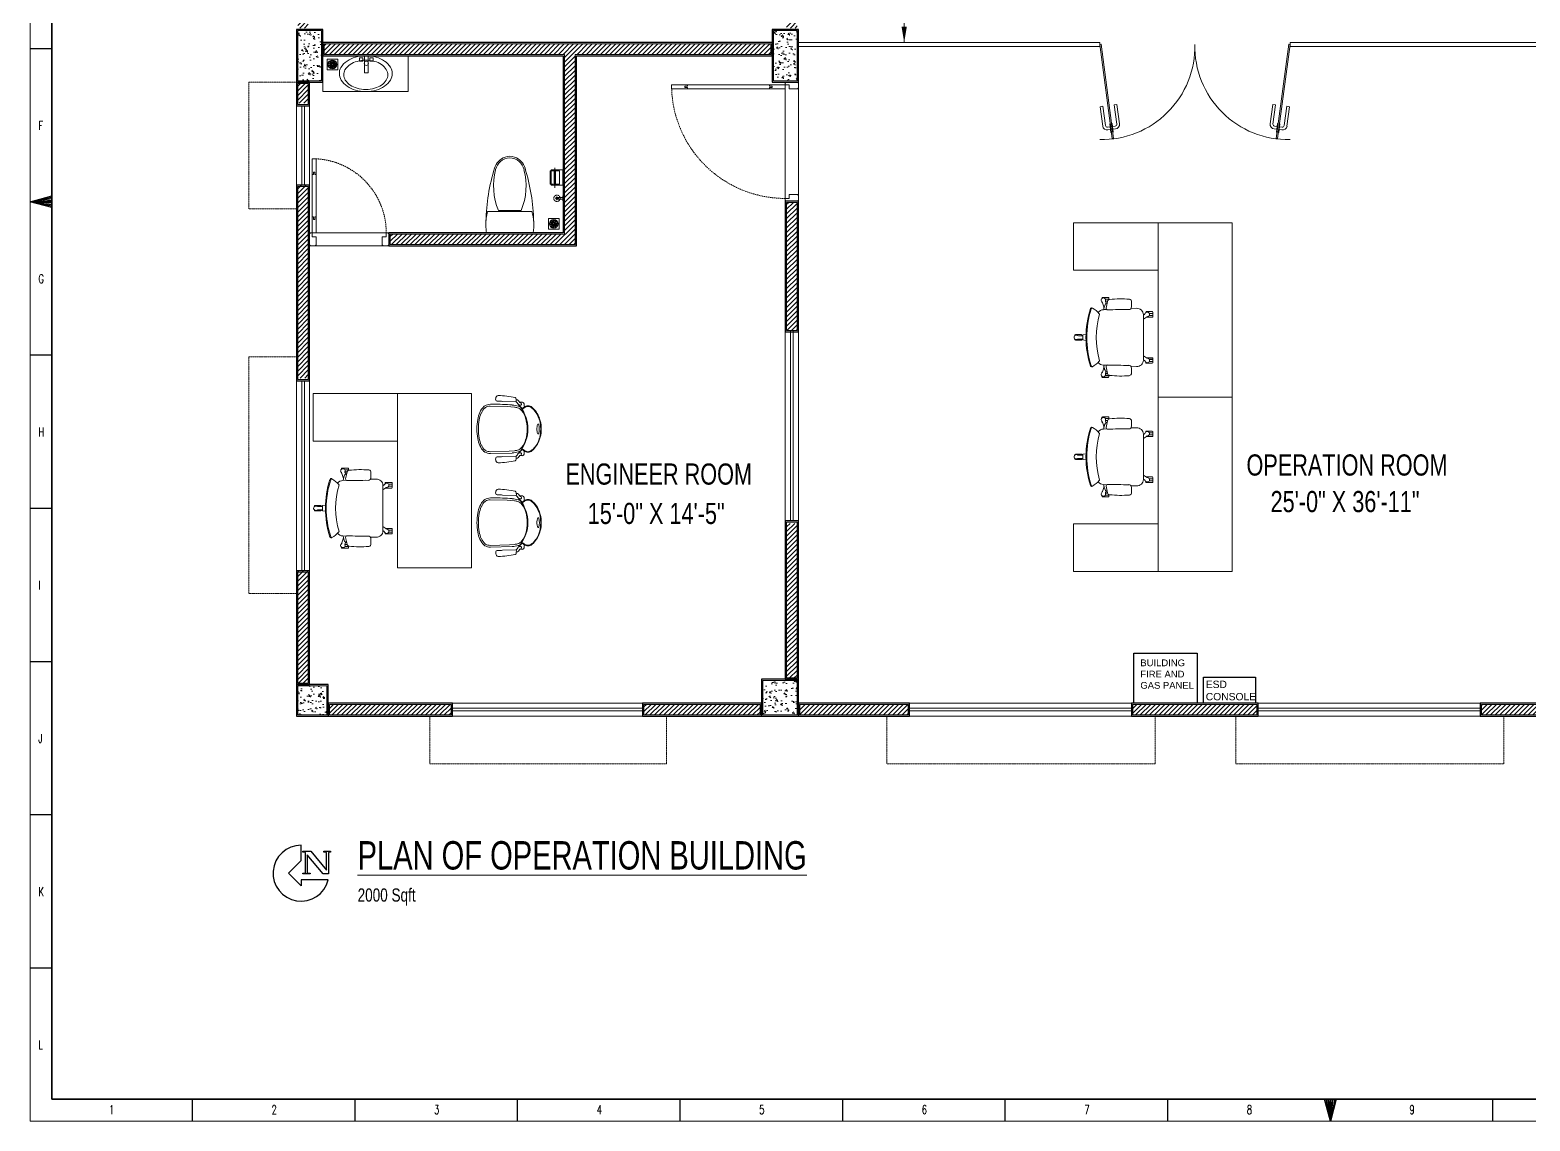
# Model space of a CAD drawing. Header units: inches. Extents: x -1976 to 101187, y -1884 to 17757.
# Drawn here: x -1976 to 12443, y -1884 to 8605 of the extents above; entities that cross this region are included whole.
import ezdxf
from ezdxf.enums import TextEntityAlignment as Align

# ---------------------------------------------------------------- set-up
doc = ezdxf.new("R2010")
doc.units = ezdxf.units.IN
doc.header["$MEASUREMENT"] = 0
for name, pattern in [('CENTER', [2, 1.25, -0.25, 0.25, -0.25]), ('DASH', [0.35, 0.25, -0.1]), ('DASHED', [0.75, 0.5, -0.25])]:
    doc.linetypes.add(name, pattern=pattern)
doc.layers.get('Defpoints').update_dxf_attribs({"lineweight": 0})
for name, color, linetype in [('COLLUM', 1, 'Continuous'), ('Plant Layout', 7, 'Continuous'), ('wall 05', 252, 'Continuous')]:
    doc.layers.add(name, color=color, linetype=linetype)
for name, color, linetype, lineweight in [('DOOR', 115, 'Continuous', 15), ('DOOR_GLASS', 144, 'Continuous', 15), ('Glass', 5, 'Continuous', 9), ('HACTH', 8, 'Continuous', 9), ('I-WC----EXST', 7, 'Continuous', 15), ('I-WC----N', 7, 'Continuous', 15), ('ID-FURN', 7, 'Continuous', 15), ('MARKER', 171, 'Continuous', 15), ('Plaster Line', 252, 'Continuous', 15), ('Sunshed', 5, 'Continuous', 15), ('Text', 252, 'Continuous', 15), ('WINDOW', 140, 'Continuous', 9)]:
    doc.layers.add(name, color=color, linetype=linetype, lineweight=lineweight)
doc.styles.get("Standard").update_dxf_attribs({"font": 'arial.ttf'})
doc.styles.add('Swiss721', font='swisscl.ttf')
doc.styles.add('TEG BORDER', font='txt_qlt.shx', dxfattribs={"width": 0.7, "bigfont": 'hztxt.shx'})
pattern_1 = [(50, (-10425179.34, -6143963.8), (136.6380648, -11.9542817), [14.2875, -157.1625]), (355, (-10425179.34, -6143963.8), (-26.432129, 143.2926015), [11.43, -125.73]), (100.4514, (-10425167.95, -6143964.79), (110.2060372, 131.3382328), [12.1425062, -133.5675723]), (46.1842, (-10425179.34, -6143925.7), (203.3094198, -31.5313722), [21.43125, -235.74375]), (96.6356, (-10425162.4, -6143928.32), (178.0532454, 185.5694544), [18.21376, -200.3513265]), (351.1842, (-10425179.34, -6143925.7), (178.0531005, 185.5695935), [17.145, -188.595]), (21, (-10425160.29, -6143935.22), (113.7107934, -76.6988987), [14.2875, -157.1625]), (326, (-10425160.29, -6143935.22), (46.3515707, 138.1410836), [11.43, -125.73]), (71.4514, (-10425150.81, -6143941.61), (160.0624107, 61.4420596), [12.1425062, -133.5675723]), (37.5, (-10425179.34, -6143963.797), (2.31645244, 63.41627915), [0, -124.206, 0, -127.635, 0, -126.20625]), (7.5, (-10425179.34, -6143963.8), (50.1147469, 75.1354311), [0, -72.771, 0, -121.3485, 0, -48.10125]), (327.5, (-10425221.82, -6143963.797), (101.6931741, -4.29670307), [0, -47.625, 0, -148.59, 0, -197.1675]), (317.5, (-10425240.87, -6143963.8), (111.09696526, 19.06999913), [0, -61.9125, 0, -98.679, 0, -140.0175])]
pattern_2 = [(45, (-10425179.34, -6143963.797), (-22.4506403, 22.4506403), [])]

# ---------------------------------------------------------------- blocks, each defined once
blk = doc.blocks.new('A$C6B9F22C7')
at = {"layer": 'DOOR_GLASS', "lineweight": 9}
for p, q in [((30.04, 10.46), (22.73, 9.48)), ((22.88, 8.43), (22.73, 9.48)), ((30.18, 9.4), (22.88, 8.43)), ((33.22, 8.09), (30, 7.66)), ((30, 7.66), (30.02, 7.47)), ((30.02, 7.47), (33.25, 7.9)), ((30.09, 6.98), (33.32, 7.41)), ((30.12, 6.78), (30.09, 6.98)), ((33.34, 7.21), (30.12, 6.78)), ((31.08, 7.81), (30.95, 8.82)), ((31.2, 6.93), (31.33, 5.92)), ((32.14, 7.95), (32.01, 8.96)), ((32.26, 7.07), (32.39, 6.06)), ((33.25, 7.9), (33.22, 8.09)), ((33.32, 7.41), (33.34, 7.21)), ((30.75, 5.15), (23.44, 4.18)), ((23.44, 4.18), (23.58, 3.12)), ((30.89, 4.1), (23.58, 3.12))]:
    blk.add_line(p, q, dxfattribs=at)
at = {"layer": 'DOOR_GLASS'}
blk.add_lwpolyline([(0, 2.96), (35.68, 7.72), (35.62, 8.22), (-0.07, 3.45)], close=True, dxfattribs=at)
blk.add_arc((0.83, 3.79), 35.18, 358.6415, 91.3529, dxfattribs=at)
at = {"layer": 'DOOR_GLASS', "lineweight": 9}
for centre, major_axis, start_param, end_param in [((30.27, 8.73), (-1.39, 1.06), 3.926991, 5.497787), ((30.27, 8.73), (-0.412, -0.54), 2.356194, 3.926991), ((30.66, 5.83), (-0.54, 0.412), 2.356194, 3.926991), ((30.66, 5.83), (-1.06, -1.39), 0.785398, 2.356194)]:
    blk.add_ellipse(centre, major_axis=major_axis, ratio=1, start_param=start_param, end_param=end_param, dxfattribs=at)
blk = doc.blocks.new('ch-1')
at = {"layer": 'ID-FURN', "color": 252}
for p, q in [((104, 264), (103, 306)), ((334, 275), (336, 266)), ((-8, 198), (0, 193)), ((0, 196), (0, -196)), ((59, 251), (108, 249)), ((316, 240), (344, 239)), ((59, -250), (108, -248)), ((316, -239), (344, -238)), ((103, -306), (104, -264)), ((334, -275), (336, -265))]:
    blk.add_line(p, q, dxfattribs=at)
at = {"layer": 'ID-FURN', "color": 252, "lineweight": 13}
for p, q in [((300, 345), (297, 341)), ((297, 341), (297, 331)), ((297, 331), (298, 330)), ((298, 330), (328, 330)), ((298, 329), (298, 324)), ((298, 329), (328, 329)), ((353, 345), (300, 345)), ((309, 312), (327, 312)), ((309, 311), (327, 311)), ((322, 297), (316, 297)), ((326, 307), (321, 294)), ((353, 298), (339, 255)), ((353, 297), (352, 297)), ((357, 341), (353, 345)), ((357, 301), (353, 297)), ((357, 341), (357, 336)), ((357, 301), (357, 305)), ((-76, 222), (-80, 218)), ((-80, 218), (-80, 208)), ((-80, 208), (-79, 207)), ((-80, 188), (-79, 189)), ((-80, 178), (-80, 188)), ((-76, 174), (-80, 178)), ((-79, 207), (-48, 207)), ((-79, 206), (-79, 190)), ((-79, 206), (-49, 206)), ((-79, 190), (-49, 190)), ((-79, 189), (-48, 189)), ((-23, 222), (-76, 222)), ((-23, 174), (-76, 174)), ((-25, 175), (0, 157)), ((-20, 218), (-23, 222)), ((-20, 218), (-20, 213)), ((559, 15), (521, 15)), ((533, 24), (530, 21)), ((530, 21), (530, 15)), ((586, 24), (533, 24)), ((590, 21), (586, 24)), ((590, 21), (590, 16)), ((559, -14), (521, -14)), ((530, -20), (530, -14)), ((533, -23), (530, -20)), ((586, -23), (533, -23)), ((590, -20), (586, -23)), ((590, -20), (590, -15)), ((-76, -174), (-80, -177)), ((-80, -177), (-80, -187)), ((-80, -187), (-79, -188)), ((-80, -208), (-79, -207)), ((-80, -218), (-80, -208)), ((-76, -221), (-80, -218)), ((-79, -188), (-48, -188)), ((-79, -189), (-49, -189)), ((-79, -206), (-79, -189)), ((-79, -206), (-49, -206)), ((-79, -207), (-48, -207)), ((-23, -174), (-76, -174)), ((-23, -221), (-76, -221)), ((-25, -175), (0, -157)), ((-20, -218), (-23, -221)), ((-20, -218), (-20, -213)), ((-8, -198), (0, -192)), ((353, -298), (339, -254)), ((297, -331), (298, -329)), ((297, -340), (297, -331)), ((300, -344), (297, -340)), ((298, -328), (298, -324)), ((298, -328), (328, -328)), ((298, -329), (328, -329)), ((353, -344), (300, -344)), ((309, -311), (327, -311)), ((309, -312), (327, -312)), ((322, -296), (316, -296)), ((326, -307), (321, -293)), ((353, -296), (352, -296)), ((357, -300), (353, -296)), ((357, -340), (353, -344)), ((357, -300), (357, -305)), ((357, -340), (357, -336))]:
    blk.add_line(p, q, dxfattribs=at)
at = {"layer": 'ID-FURN', "color": 252}
for points in [[(321, 252), (309, 310)], [(321, -252), (309, -310)]]:
    blk.add_lwpolyline(points, dxfattribs=at)
at = {"layer": 'ID-FURN', "color": 252, "lineweight": 13}
blk.add_lwpolyline([(495, -26), (521, -22), (521, 22), (495, 26)], dxfattribs=at)
at = {"layer": 'ID-FURN', "color": 252}
for centre, radius, start, end in [((123, 309), 20.1, 95.0446, 186.0128), ((126, 262), 22.2, 175.0498, 270.9397), ((194, -511), 843, 83.3556, 94.9128), ((290, 307), 19.6, 11.3923, 86.0755), ((303, 268), 31.9, 13.7582, 74.5871), ((110, 210), 234, 7.127, 13.7582), ((57, 194), 57, 87.5809, 177.8265), ((147, -5275), 5515, 88.3219, 90.2152), ((309, 250), 12.1, 267.6468, 9.6188), ((342, 179), 59.8, 36.272, 87.3972), ((392, 194), 15.3, 136.9683, 155.6038), ((-286, 0), 693, 343.2048, 16.7952), ((597, 1), 297, 122.0525, 136.7624), ((445, 244), 11.1, 21.1039, 124.6268), ((439, 242), 11.1, 21.1039, 91.3806), ((-306, 0), 794, 341.9963, 18.0037), ((-306, 0), 801, 341.9963, 18.0037), ((57, -193), 57, 182.1735, 272.4191), ((126, -262), 22.2, 89.0603, 184.9502), ((147, 5275), 5515, 269.7848, 271.6781), ((309, -249), 12.1, 350.3812, 92.3532), ((110, -210), 234, 346.2418, 352.873), ((342, -179), 59.8, 272.6028, 324.0692), ((392, -194), 15.3, 204.3962, 223.0317), ((597, -1), 297, 223.2376, 237.9475), ((439, -241), 11.1, 268.6194, 338.8961), ((445, -243), 11.1, 235.3732, 338.8961), ((123, -308), 20.1, 173.9872, 264.9554), ((194, 511), 843, 265.0872, 276.6444), ((290, -306), 19.6, 273.9245, 348.6077), ((303, -267), 31.9, 285.413, 346.2418)]:
    blk.add_arc(centre, radius, start, end, dxfattribs=at)
at = {"layer": 'ID-FURN', "color": 252, "lineweight": 13}
for centre, radius, start, end in [((345, 321), 19.1, 310.5325, 193.4675), ((307, 313), 20, 342.2096, 8.7154), ((372, 292), 20, 135.2846, 161.7905), ((-32, 198), 19.1, 22.5325, 265.4675), ((-36, 159), 20, 54.2096, 80.7154), ((4, 215), 20, 207.2846, 233.7904), ((559, 35), 20, 270.2096, 296.7154), ((578, 0), 19.1, 238.5325, 121.4675), ((559, -34), 20, 63.2846, 89.7905), ((-32, -198), 19.1, 94.5325, 337.4675), ((-36, -159), 20, 279.2846, 305.7904), ((4, -214), 20, 126.2096, 152.7154), ((345, -320), 19.1, 166.5325, 49.4675), ((307, -313), 20, 351.2846, 17.7904), ((372, -292), 20, 198.2096, 224.7154)]:
    blk.add_arc(centre, radius, start, end, dxfattribs=at)
blk = doc.blocks.new("VISITOR'S CHAIR")
at = {"layer": 'ID-FURN'}
for p, q in [((-253, 410), (-253, 430)), ((-238, 446), (-237, 446)), ((-195, 429), (-209, 412)), ((-206, 445), (-200, 438)), ((-200, 438), (-204, 436)), ((-194, 437), (-202, 449)), ((-159, 444), (-196, 428)), ((194, 437), (202, 449)), ((194, 429), (209, 412)), ((206, 445), (200, 438)), ((200, 438), (204, 436)), ((252, 410), (252, 430)), ((-284, 373), (-275, 372)), ((-261, 241), (-256, 371)), ((-246, 415), (-252, 405)), ((-251, 378), (-240, 386)), ((-234, 392), (-226, 404)), ((-209, 412), (-220, 402)), ((-220, 402), (-216, 392)), ((-216, 125), (-213, 288)), ((-213, 288), (-206, 356)), ((206, 355), (211, 307)), ((209, 412), (220, 402)), ((211, 307), (215, 126)), ((220, 402), (216, 392)), ((233, 392), (226, 404)), ((227, 334), (233, 128)), ((251, 378), (240, 386)), ((246, 415), (252, 405)), ((260, 241), (256, 371)), ((287, 373), (278, 372)), ((-264, 191), (-263, 232)), ((-263, 232), (-261, 241)), ((-234, 128), (-234, 150)), ((262, 232), (260, 241)), ((264, 191), (262, 232))]:
    blk.add_line(p, q, dxfattribs=at)
for centre, major_axis, ratio, start_param, end_param in [((-31, 377), (160, 160), 1, 1.106098, 1.669765), ((-31, 377), (156, 156), 1, 1.106098, 1.669765), ((-26, 384), (156, 156), 1, 1.024131, 1.139863), ((-26, 384), (-153, 153), 1, -0.546665, -0.430933), ((0, 280), (233, 233), 1, 0.786111, 1.024131), ((0, 280), (-229, 229), 1, -0.784686, -0.546665), ((-42, 582), (-3.34, 3.34), 1, -0.185935, 0.785398), ((-42, 582), (3.34, 3.34), 1, 2.356194, 3.327527), ((-22, 553), (28, 28), 1, 1.306571, 1.384862), ((-22, 610), (-28, 28), 1, 1.756731, 2.080357), ((0, 359), (-164, 164), 1, -0.967168, -0.603629), ((-9, 657), (-62.5, 62.5), 1, 2.080357, 2.239483), ((0, 732), (-116, 116), 1, 2.239483, 2.356194), ((0, 280), (233, 233), 1, 0.546665, 0.784686), ((0, 280), (-229, 229), 1, -1.024131, -0.786111), ((0, 732), (-116, 116), 1, 2.356194, 2.472906), ((9, 657), (62.5, 62.5), 1, 4.043702, 4.202828), ((22, 610), (28, 28), 1, 4.202828, 4.526454), ((22, 553), (-28, 28), 1, -1.384862, -1.299686), ((42, 582), (3.34, 3.34), 1, 5.497787, 6.46912), ((42, 582), (-3.34, 3.34), 1, 2.955658, 3.926991), ((25, 384), (-153, 153), 1, -1.139863, -1.024131), ((25, 384), (-156, 156), 1, -1.139863, -1.024131), ((28, 375), (159, 159), 1, 6.197379, 6.741162), ((28, 375), (-162, 162), 1, 4.626582, 5.170366), ((-236, 430), (11.7, 11.7), 1, 0.895345, 2.346242), ((-232, 600), (-108, 108), 1, 2.322741, 2.51101), ((-162, 483), (40.7, 40.7), 1, 1.641382, 2.3562), ((-162, 483), (40.7, 40.7), 1, 2.3562, 3.058022), ((-162, 483), (-37, 37), 1, 0.070585, 0.785404), ((-162, 483), (37, 37), 1, 2.3562, 3.058022), ((4, 124), (254, 254), 1, 0.795932, 1.416989), ((-122, 361), (-58.3, 58.3), 1, -0.121154, 0.49051), ((-199, 433), (4.34, 4.34), 1, 4.766338, 6.168083), ((-51, 268), (141, 141), 1, 1.029343, 1.444292), ((0, 118), (253, 253), 1, 0.505105, 1.065692), ((-2, 130), (-249, 249), 1, -1.424708, -0.790588), ((51, 268), (141, 141), 1, 0.126504, 0.541453), ((122, 361), (-58.3, 58.3), 1, 4.221879, 4.833543), ((199, 433), (4.34, 4.34), 1, 1.685898, 3.087644), ((85, 416), (109, 109), 1, 6.212612, 6.231759), ((162, 483), (37, 37), 1, 5.497793, 6.212612), ((162, 483), (-37, 37), 1, 3.225371, 3.926997), ((85, 416), (113, 113), 1, 6.212612, 6.231759), ((162, 483), (-40.7, 40.7), 1, 3.926985, 4.641803), ((162, 483), (40.7, 40.7), 1, 4.795959, 5.497781), ((233, 611), (116, 116), 1, 3.774404, 3.956147), ((236, 430), (-11.7, 11.7), 1, 3.936943, 5.38784), ((603, 170), (-651, 651), 1, 0.573881, 0.750879), ((-285, 360), (-8.76, 8.76), 1, -0.863376, 0.564498), ((-246, 374), (-29, 9), 0.940619, -0.371164, 0.371164), ((-268, 332), (2.3, 41.2), 0.843481, -0.27588, 0.27588), ((-208, 326), (-64, 64), 1, -0.27183, -0.033972), ((-243, 367), (9.99, 9.99), 1, 1.377732, 2.024937), ((-237, 411), (11.5, 11.5), 1, 2.359032, 2.700427), ((-236, 410), (-8.33, 8.33), 1, 3.308932, 6.927895), ((-249, 401), (12.4, 12.4), 1, 4.437336, 4.934607), ((1966, 159), (1556, 1556), 1, 2.276461, 2.36002), ((-237, 418), (-16.4, 16.4), 1, 2.597956, 3.176359), ((17, 317), (173, 173), 1, 2.044581, 2.285039), ((-118, 356), (-74.2, 74.2), 1, 0.158797, 0.434217), ((45, 326), (-179, 179), 1, 0.550308, 0.670712), ((-46, 326), (-179, 179), 1, 4.041677, 4.162081), ((117, 356), (74.2, 74.2), 1, 5.848968, 6.124388), ((-18, 317), (173, 173), 1, 5.568943, 5.8094), ((237, 418), (-16.4, 16.4), 1, 1.53603, 2.114433), ((236, 410), (8.33, 8.33), 1, 5.638476, 9.257439), ((248, 401), (-12.4, 12.4), 1, 1.348578, 1.845849), ((236, 411), (-11.5, 11.5), 1, 3.582758, 3.924153), ((243, 367), (9.99, 9.99), 1, 5.829045, 6.47625), ((207, 326), (64, 64), 1, 0.033972, 0.27183), ((269, 332), (-29.2, 29.2), 1, -1.014167, -0.462408), ((248, 370), (21.5, 21.5), 1, 5.582202, 6.32453), ((288, 360), (8.76, 8.76), 1, 5.718688, 7.146561), ((-600, 170), (-651, 651), 1, 3.96151, 4.138508), ((-297, 202), (13.6, 13.6), 1, 2.322194, 3.388756), ((-281, 229), (36.4, 36.4), 1, 3.399296, 4.068112), ((-277, 191), (-9.06, 9.06), 1, 2.406079, 3.903189), ((276, 191), (-9.06, 9.06), 1, 0.8092, 2.30631), ((284, 229), (-36.4, 36.4), 1, 2.215073, 2.88389), ((300, 202), (-13.6, 13.6), 1, 2.89443, 3.960991), ((-110, 135), (87.7, 87.7), 1, 2.416541, 2.868914), ((-133, 135), (-73.8, 73.8), 1, 1.404983, 1.497112), ((-119, 126), (68.4, 68.4), 1, 2.356783, 2.833835), ((-90, 184), (-120, 120), 1, 1.547695, 1.947381), ((-169, 107), (-31.3, 31.3), 1, 1.42524, 1.547695), ((-90, 184), (109, 109), 1, 3.118491, 3.518177), ((-36, 307), (-215, 215), 1, 1.947381, 2.1796), ((-36, 307), (205, 205), 1, 3.518177, 3.750397), ((-1, 504), (-356, 356), 1, 2.1796, 2.358034), ((-1, 504), (-346, 346), 1, 2.1796, 2.358034), ((-1, 504), (346, 346), 1, 3.92883, 4.107264), ((-1, 504), (-356, 356), 1, 2.358034, 2.536468), ((35, 307), (-205, 205), 1, 2.536468, 2.768687), ((35, 307), (-215, 215), 1, 2.536468, 2.768687), ((89, 184), (109, 109), 1, 4.339484, 4.739169), ((89, 184), (120, 120), 1, 4.339484, 4.739169), ((169, 108), (31.3, 31.3), 1, 4.739169, 4.873442), ((118, 126), (68.4, 68.4), 1, 5.032166, 5.498375), ((137, 132), (-69.9, 69.9), 1, 3.217039, 3.320838), ((110, 135), (-87, 87), 1, 3.422629, 3.866448)]:
    blk.add_ellipse(centre, major_axis=major_axis, ratio=ratio, start_param=start_param, end_param=end_param, dxfattribs=at)
blk = doc.blocks.new('floor drain 01')
at = {"color": 0}
blk.add_lwpolyline([(-10, -10), (90, -10), (90, 90), (-10, 90)], close=True, dxfattribs=at)
for points in [[(2, 47, 0.191053), (7, 42, 0.194336), (16, 42, -0.272606), (25, 41, 1.040732), (27, 44, 0.091346), (26, 45, 0.160783), (17, 46, -0.323658), (9, 51, 0.91079)], [(6, 23, 0.191053), (12, 23, 0.194336), (19, 28, -0.272606), (27, 32, 1.040732), (27, 36, 0.091346), (26, 36, 0.160783), (18, 32, -0.323658), (9, 31, 0.91079)], [(14, 68, 0.191053), (15, 61, 0.194336), (22, 56, -0.272606), (29, 50, 1.040732), (32, 51, 0.091346), (32, 53, 0.160783), (25, 59, -0.323658), (22, 67, 0.91079)], [(22, 6, 0.191053), (28, 10, 0.194336), (31, 18, -0.272606), (34, 26, 1.040732), (32, 29, 0.091346), (31, 28, 0.160783), (27, 20, -0.323658), (20, 14, 0.91079)], [(35, 78, 0.191053), (32, 72, 0.194336), (35, 63, -0.272606), (37, 55, 1.040732), (40, 53, 0.091346), (41, 55, 0.160783), (39, 64, -0.323658), (41, 72, 0.91079)], [(45, 2, 0.191053), (48, 8, 0.194336), (45, 17, -0.272606), (43, 25, 1.040732), (40, 27, 0.091346), (39, 25, 0.160783), (41, 16, -0.323658), (39, 8, 0.91079)], [(58, 74, 0.191053), (52, 70, 0.194336), (49, 62, -0.272606), (46, 54, 1.040732), (48, 51, 0.091346), (49, 52, 0.160783), (53, 60, -0.323658), (60, 66, 0.91079)], [(66, 12, 0.191053), (65, 19, 0.194336), (58, 24, -0.272606), (51, 30, 1.040732), (48, 29, 0.091346), (48, 27, 0.160783), (55, 21, -0.323658), (58, 13, 0.91079)], [(74, 57, 0.191053), (68, 57, 0.194336), (61, 52, -0.272606), (53, 48, 1.040732), (53, 44, 0.091346), (54, 44, 0.160783), (62, 48, -0.323658), (71, 49, 0.91079)], [(78, 33, 0.191053), (73, 38, 0.194336), (64, 38, -0.272606), (55, 39, 1.040732), (53, 36, 0.091346), (54, 35, 0.160783), (63, 34, -0.323658), (71, 29, 0.91079)]]:
    blk.add_lwpolyline(points, format="xyb", close=True, dxfattribs=at)
for centre, radius in [((40, 40), 41.7), ((32, 45), 1.83), ((33, 34), 1.83), ((42, 49), 1.83), ((43, 31), 1.83), ((50, 41), 1.83)]:
    blk.add_circle(centre, radius, dxfattribs=at)
blk = doc.blocks.new('HANDWASH-02-PLAN')
at = {"layer": 'I-WC----N', "color": 2}
for points in [[(5, 0, 0.068513), (104, 14, 0.080648), (182, 50, 0.107051), (242, 112, 0.160603), (255, 169, 0.138041), (238, 230, 0.107051), (182, 289, 0.080648), (104, 325, 0.068513), (5, 339, 0.068513), (-94, 325, 0.080648), (-172, 289, 0.107051), (-228, 230, 0.138041), (-245, 169, 0.138041), (-228, 108, 0.107051), (-172, 50, 0.080648), (-94, 14, 0.068513)], [(5, 42, 0.067522), (88, 53, 0.079863), (152, 82, 0.107115), (202, 134, 0.162551), (213, 180, 0.139778), (199, 230, 0.107115), (152, 278, 0.079863), (88, 307, 0.067522), (5, 319, 0.067522), (-78, 307, 0.079863), (-142, 278, 0.107115), (-188, 230, 0.139778), (-203, 180, 0.139778), (-188, 130, 0.107115), (-142, 82, 0.079863), (-78, 53, 0.067522)]]:
    blk.add_lwpolyline(points, format="xyb", close=True, dxfattribs=at)
blk.add_circle((0, 72), 20, dxfattribs=at)
blk = doc.blocks.new('A$C01EB0BB3')
at = {"layer": 'I-WC----N', "color": 250, "ltscale": 0.5}
for points in [[(9.08, 6.42), (9.08, 0), (10.51, 0), (10.51, 6.42)], [(8.43, 2.06), (8.43, 0.85), (7.23, 0.85), (7.23, 2.06)], [(11.15, 2.06), (11.15, 0.85), (12.36, 0.85), (12.36, 2.06)]]:
    blk.add_lwpolyline(points, close=True, dxfattribs=at)
at = {"layer": 'I-WC----N', "color": 2, "xscale": 0.03999999999359716, "yscale": 0.03999999999359716, "zscale": 0.03999999999359716}
blk.add_blockref('HANDWASH-02-PLAN', (9.79, 0), dxfattribs=at)
blk = doc.blocks.new('$plan$00000388')
for p, q in [((-202, -210), (-202, 210)), ((0, -221), (0, 221)), ((-212, 108), (-212, -108))]:
    blk.add_line(p, q)
blk.add_lwpolyline([(-202, -210), (-152, -221), (-102, -226), (-50, -226), (0, -221)])
for centre, radius, start, end in [((-562, -12), 164, 107.2477, 159.5476), ((-71, -1597), 1823, 91.2224, 107.2477), ((-443, -448), 602, 67.3737, 104.7786), ((-76, -236), 463, 97.7399, 105.822), ((-76, -236), 463, 80.5377, 97.7399), ((-595, 0), 129, 159.5476, 200.4524), ((-580, 0), 129, 136.8543, 223.1457), ((-556, -23), 163, 104.7786, 136.8543), ((-562, 12), 164, 200.4524, 252.7523), ((-556, 23), 163, 223.1457, 255.2214), ((-443, 448), 602, 255.2214, 292.6263), ((-71, 1597), 1823, 252.7523, 268.7776)]:
    blk.add_arc(centre, radius, start, end)
blk = doc.blocks.new('h')
at = {"layer": 'I-WC----N', "color": 252, "linetype": 'CENTER', "ltscale": 0.2}
for p, q in [((544281, -25820), (544314, -25820)), ((544297, -25837), (544297, -25801))]:
    blk.add_line(p, q, dxfattribs=at)
at = {"layer": 'I-WC----N'}
blk.add_lwpolyline([(544273, -25760), (544321, -25760), (544321, -25765), (544273, -25765)], close=True, dxfattribs=at)
blk.add_lwpolyline([(544289, -25814), (544289, -25765), (544305, -25765), (544305, -25814)], dxfattribs=at)
at = {"layer": 'I-WC----N', "linetype": 'DASH', "ltscale": 5}
blk.add_circle((544297, -25820), 30, dxfattribs=at)
at = {"layer": 'I-WC----N'}
for radius in [10, 5]:
    blk.add_circle((544297, -25820), radius, dxfattribs=at)
blk = doc.blocks.new('typical king$0$5767 PAPER HOLDER')
at = {"color": 0, "linetype": 'CENTER', "lineweight": -2, "ltscale": 0.5}
blk.add_line((80, 98), (80, -92), dxfattribs=at)
at = {"color": 0, "linetype": 'DASHED', "lineweight": -2, "ltscale": 10, "flags": 128}
for points in [[(5, 52), (0, 52), (0, -52), (5, -52)], [(97, 72), (5, 72), (5, -72), (100, -72)]]:
    blk.add_lwpolyline(points, dxfattribs=at)
at = {"color": 0, "linetype": 'DASHED', "lineweight": -2, "ltscale": 10}
blk.add_lwpolyline([(100, -62), (35, -62), (35, 62), (97, 62)], dxfattribs=at)
blk.add_lwpolyline([(75, -72), (85, -72), (85, 72), (75, 72)], close=True, dxfattribs=at)
at = {"color": 0, "linetype": 'ByBlock', "lineweight": -2, "flags": 128}
blk.add_lwpolyline([(100, -72), (115, -72), (115, 72), (100, 72)], dxfattribs=at)
at = {"color": 0, "linetype": 'ByBlock', "lineweight": -2}
blk.add_lwpolyline([(100, 62), (125, 62), (125, -62), (100, -62)], dxfattribs=at)
blk = doc.blocks.new('A$C4F64215B')
at = {"layer": 'Defpoints'}
for points in [[(0, 5), (0.25, 5), (0.25, 4.75), (0, 4.75)], [(0, 0.25), (0.25, 0.25), (0.25, 0), (0, 0)], [(29.75, 5), (30, 5), (30, 4.75), (29.75, 4.75)], [(29.75, 0.25), (30, 0.25), (30, 0), (29.75, 0)]]:
    blk.add_lwpolyline(points, close=True, dxfattribs=at)
at = {"layer": 'DOOR'}
for points in [[(1.75, 10), (2, 10), (2, 11), (2.5, 11), (2.5, 5), (1, 5), (1, 11), (1.5, 11), (1.5, 10), (1.75, 10), (1.5, 10), (1.5, 11), (1, 11), (1, 27), (1.5, 27), (1.5, 28), (2, 28), (2, 27), (2.5, 27), (2.5, 11), (2.5, 33), (1, 33), (1, 27)], [(1, 5), (1, 3.5), (2.5, 3.5), (2.5, 0.25), (2.25, 0.25), (2.25, 0), (0.25, 0), (0.25, 0.25), (0, 0.25), (0, 4.75), (0.25, 4.75), (0.25, 5), (1, 5)], [(29, 5), (29, 3.5), (27.5, 3.5), (27.5, 0.25), (27.75, 0.25), (27.75, 0), (29.75, 0), (29.75, 0.25), (30, 0.25), (30, 4.75), (29.75, 4.75), (29.75, 5), (29, 5)]]:
    blk.add_lwpolyline(points, dxfattribs=at)
at = {"layer": 'DOOR', "linetype": 'DASHED', "lineweight": 0}
blk.add_arc((0.93, 4.97), 28.07, 0.0597, 86.7872, dxfattribs=at)
at = {"layer": 'HACTH', "lineweight": 0, "ltscale": 10}
for p, q in [((1.5, 5), (29, 5)), ((2.25, 0), (27.75, 0))]:
    blk.add_line(p, q, dxfattribs=at)
blk = doc.blocks.new('A$C4A7E7E9F')
at = {"layer": 'Defpoints'}
for points in [[(0, 5), (0.25, 5), (0.25, 4.75), (0, 4.75)], [(0, 0.25), (0.25, 0.25), (0.25, 0), (0, 0)], [(44.75, 5), (45, 5), (45, 4.75), (44.75, 4.75)], [(44.75, 0.25), (45, 0.25), (45, 0), (44.75, 0)]]:
    blk.add_lwpolyline(points, close=True, dxfattribs=at)
at = {"layer": 'DOOR'}
for points in [[(1.75, 10), (2, 10), (2, 11), (2.5, 11), (2.5, 5), (1, 5), (1, 11), (1.5, 11), (1.5, 10), (1.75, 10), (1.5, 10), (1.5, 11), (1, 11), (1, 42), (1.5, 42), (1.5, 43), (2, 43), (2, 42), (2.5, 42), (2.5, 11), (2.5, 48), (1, 48), (1, 42)], [(1, 5), (1, 3.5), (2.5, 3.5), (2.5, 0.25), (2.25, 0.25), (2.25, 0), (0.25, 0), (0.25, 0.25), (0, 0.25), (0, 4.75), (0.25, 4.75), (0.25, 5), (1, 5)], [(44, 5), (44, 3.5), (42.5, 3.5), (42.5, 0.25), (42.75, 0.25), (42.75, 0), (44.75, 0), (44.75, 0.25), (45, 0.25), (45, 4.75), (44.75, 4.75), (44.75, 5), (44, 5)]]:
    blk.add_lwpolyline(points, dxfattribs=at)
at = {"layer": 'DOOR', "linetype": 'DASHED', "lineweight": 0}
blk.add_arc((0.95, 4.98), 43.05, 0.0251, 87.941, dxfattribs=at)
at = {"layer": 'HACTH', "lineweight": 0, "ltscale": 10}
for p, q in [((1.5, 5), (44, 5)), ((2.25, 0), (42.75, 0))]:
    blk.add_line(p, q, dxfattribs=at)
blk = doc.blocks.new('tr')
at = {"layer": 'Plaster Line'}
for p, q in [((143968.45, 171283.63), (143927.45, 171283.63)), ((143927.45, 171283.63), (143927.45, 171279.63)), ((143968.45, 171279.63), (143968.45, 171283.63)), ((144100.45, 171283.63), (144053.45, 171283.63)), ((144053.45, 171283.63), (144053.45, 171279.63)), ((144100.45, 171279.63), (144100.45, 171283.63)), ((144226.45, 171283.63), (144185.45, 171283.63)), ((144185.45, 171283.63), (144185.45, 171279.63)), ((144226.45, 171279.63), (144226.45, 171283.63)), ((143927.45, 171279.63), (143968.45, 171279.63)), ((144053.45, 171279.63), (144100.45, 171279.63)), ((144185.45, 171279.63), (144226.45, 171279.63))]:
    blk.add_line(p, q, dxfattribs=at)
blk = doc.blocks.new('qm')
at = {"layer": 'wall 05'}
for p, q in [((143968.95, 171284.13), (143926.95, 171284.13)), ((143926.95, 171284.13), (143926.95, 171279.13)), ((143968.95, 171279.13), (143968.95, 171284.13)), ((144100.95, 171284.13), (144052.95, 171284.13)), ((144052.95, 171284.13), (144052.95, 171279.13)), ((144100.95, 171279.13), (144100.95, 171284.13)), ((144226.95, 171284.13), (144184.95, 171284.13)), ((144184.95, 171284.13), (144184.95, 171279.13)), ((144226.95, 171279.13), (144226.95, 171284.13)), ((143926.95, 171279.13), (143968.95, 171279.13)), ((144052.95, 171279.13), (144100.95, 171279.13)), ((144184.95, 171279.13), (144226.95, 171279.13))]:
    blk.add_line(p, q, dxfattribs=at)
blk = doc.blocks.new('bg')
at = {"layer": 'wall 05'}
for p, q in [((143795.95, 171284.13), (143748.95, 171284.13)), ((143748.95, 171284.13), (143748.95, 171279.13)), ((143795.95, 171279.13), (143795.95, 171284.13)), ((143912.95, 171284.13), (143867.95, 171284.13)), ((143867.95, 171284.13), (143867.95, 171279.13)), ((143912.95, 171279.13), (143912.95, 171284.13)), ((143748.95, 171279.13), (143795.95, 171279.13)), ((143867.95, 171279.13), (143912.95, 171279.13))]:
    blk.add_line(p, q, dxfattribs=at)
blk = doc.blocks.new('dp')
at = {"layer": 'Plaster Line'}
for p, q in [((143795.45, 171283.63), (143749.45, 171283.63)), ((143749.45, 171283.63), (143749.45, 171279.63)), ((143795.45, 171279.63), (143795.45, 171283.63)), ((143912.45, 171283.63), (143868.45, 171283.63)), ((143868.45, 171283.63), (143868.45, 171279.63)), ((143912.45, 171279.63), (143912.45, 171283.63)), ((143749.45, 171279.63), (143795.45, 171279.63)), ((143868.45, 171279.63), (143912.45, 171279.63))]:
    blk.add_line(p, q, dxfattribs=at)
blk = doc.blocks.new('f')
at = {"layer": 'Plaster Line'}
for p, q in [((143926.45, 171473.63), (143922.45, 171473.63)), ((143922.45, 171473.63), (143922.45, 171425.13)), ((143926.45, 171425.13), (143926.45, 171473.63)), ((143922.45, 171425.13), (143926.45, 171425.13))]:
    blk.add_line(p, q, dxfattribs=at)
blk = doc.blocks.new('g')
at = {"layer": 'wall 05'}
for p, q in [((143926.95, 171474.13), (143921.95, 171474.13)), ((143921.95, 171474.13), (143921.95, 171424.63)), ((143926.95, 171424.63), (143926.95, 171474.13)), ((143921.95, 171424.63), (143926.95, 171424.63))]:
    blk.add_line(p, q, dxfattribs=at)
blk = doc.blocks.new('252 BORDER A2')
at = {"linetype": 'Continuous'}
for p, q in [((5, 415), (5, 5)), ((5, 5), (489, 5))]:
    blk.add_line(p, q, dxfattribs=at)
for p, q in [((0, 245), (5, 245)), ((5, 210), (0, 210)), ((1.25, 210), (3.75, 210)), ((0, 175), (5, 175)), ((0, 140), (5, 140)), ((0, 105), (5, 105)), ((0, 70), (5, 70)), ((0, 35), (5, 35)), ((37.12, 0), (37.12, 5)), ((74.25, 0), (74.25, 5)), ((111.38, 0), (111.38, 5)), ((148.5, 0), (148.5, 5)), ((185.63, 0), (185.63, 5)), ((222.75, 0), (222.75, 5)), ((259.88, 0), (259.88, 5)), ((297, 0), (297, 5)), ((334.12, 0), (334.12, 5))]:
    blk.add_line(p, q)
at = {"color": 5, "lineweight": 15}
blk.add_lwpolyline([(0, 420), (594, 420), (594, 0), (0, 0)], close=True, dxfattribs=at)
blk.add_lwpolyline([(5, 415), (589, 415), (589, 5), (5, 5)], close=True)
for points in [[(0, 210), (5, 211.34), (5, 208.66), (0, 210), (5, 211), (5, 210.67), (0, 210), (5, 210.33), (5, 209.67), (0, 210), (5, 209.33), (5, 209), (0, 210)], [(297, 0), (295.66, 5), (298.34, 5), (297, 0), (296, 5), (296.33, 5), (297, 0), (296.67, 5), (297.33, 5), (297, 0), (297.67, 5), (298, 5), (297, 0)]]:
    blk.add_lwpolyline(points)
at = {"char_height": 2, "width": 2, "style": 'TEG BORDER'}
for s, insert, attachment_point in [('F', (1.91, 228.39), 1), ('G', (1.91, 193.39), 1), ('H', (1.91, 158.39), 1), ('I', (1.91, 123.39), 1), ('J', (1.91, 88.39), 1), ('K', (1.91, 53.39), 1), ('L', (1.91, 18.39), 1), ('1', (18.05, 1.59), 7), ('2', (55.17, 1.59), 7), ('3', (92.3, 1.59), 7), ('4', (129.42, 1.59), 7), ('5', (166.55, 1.59), 7), ('6', (203.67, 1.59), 7), ('7', (240.8, 1.59), 7), ('8', (277.92, 1.59), 7), ('9', (315.05, 1.59), 7)]:
    blk.add_mtext(s, dxfattribs=dict(at, insert=insert, attachment_point=attachment_point))

msp = doc.modelspace()

# ---------------------------------------------------------------- hatches: boundary and pattern name
at = {"layer": 'HACTH'}
h = msp.add_hatch(dxfattribs=at)
h.set_pattern_fill('ANSI31', color=256, scale=254, style=0)
h.set_pattern_definition(pattern_2)
h.paths.add_polyline_path([(5297.2, 8624.4), (5398.8, 8624.4), (5398.8, 11939.1), (5297.2, 11939.1)])
h.paths.add_polyline_path([(852.2, 8472), (852.2, 8370.4), (3163.6, 8370.4), (3163.6, 6643.2), (1487.2, 6643.2), (1487.2, 6541.6), (3265.2, 6541.6), (3265.2, 8370.4), (5144.8, 8370.4), (5144.8, 8472)])
h.paths.add_polyline_path([(598.2, 8624.4), (699.8, 8624.4), (699.8, 9996), (598.2, 9996)])
h = msp.add_hatch(dxfattribs=at)
h.set_pattern_fill('AR-CONC', color=256, scale=19.05, style=0)
h.set_pattern_definition(pattern_1)
h.paths.add_polyline_path([(826.8, 8599), (598.2, 8599), (598.2, 8116.4), (826.8, 8116.4)])
h = msp.add_hatch(dxfattribs=at)
h.set_pattern_fill('AR-CONC', color=256, scale=19.05, style=0)
h.set_pattern_definition(pattern_1)
h.paths.add_polyline_path([(5170.2, 8116.4), (5398.8, 8116.4), (5398.8, 8599), (5170.2, 8599)])
h = msp.add_hatch(dxfattribs=at)
h.set_pattern_fill('ANSI31', color=256, scale=254, style=0)
h.set_pattern_definition(pattern_2)
h.paths.add_polyline_path([(699.8, 8091), (598.2, 8091), (598.2, 7900.5), (699.8, 7900.5)])
h = msp.add_hatch(dxfattribs=at)
h.set_pattern_fill('ANSI31', color=256, scale=254, style=0)
h.set_pattern_definition(pattern_2)
h.paths.add_polyline_path([(8624.6, 2122), (8624.6, 2020.4), (9818.4, 2020.4), (9818.4, 2122)])
h.paths.add_polyline_path([(13018.8, 2020.4), (13018.8, 2122), (11977.4, 2122), (11977.4, 2020.4)])
h.paths.add_polyline_path([(13399.8, 2122), (13399.8, 2020.4), (13959.6, 2020.4), (13959.6, 2122)])
h.paths.add_polyline_path([(16422.4, 2020.4), (16422.4, 2122), (15813.8, 2122), (15813.8, 2020.4)])
h.paths.add_polyline_path([(16625.6, 2325.2), (16727.2, 2325.2), (16727.2, 3036.4), (16625.6, 3036.4)])
h.paths.add_polyline_path([(16727.2, 5170), (16625.6, 5170), (16625.6, 4890.6), (16727.2, 4890.6)])
h.paths.add_polyline_path([(16625.6, 5500.2), (16727.2, 5500.2), (16727.2, 7786.2), (16625.6, 7786.2)])
h.paths.add_polyline_path([(13044.2, 4281), (13145.8, 4281), (13145.8, 6846.4), (14771.4, 6846.4), (14771.4, 6948), (13145.8, 6948), (13145.8, 8091), (13044.2, 8091)])
h = msp.add_hatch(dxfattribs=at)
h.set_pattern_fill('ANSI31', color=256, scale=254, style=0)
h.set_pattern_definition(pattern_2)
h.paths.add_polyline_path([(598.2, 5258.9), (699.8, 5258.9), (699.8, 7113.1), (598.2, 7113.1)])
h.paths.add_polyline_path([(598.2, 2325.2), (699.8, 2325.2), (699.8, 3404.7), (598.2, 3404.7)])
h.paths.add_polyline_path([(903, 2122), (903, 2020.4), (2071.4, 2020.4), (2071.4, 2122)])
h.paths.add_polyline_path([(3925.6, 2122), (3925.6, 2020.4), (5043.2, 2020.4), (5043.2, 2122)])
h.paths.add_polyline_path([(5424.2, 2122), (5424.2, 2020.4), (6465.6, 2020.4), (6465.6, 2122)])
h.paths.add_polyline_path([(5297.2, 2376), (5398.8, 2376), (5398.8, 3861.9), (5297.2, 3861.9)])
h.paths.add_polyline_path([(5297.2, 5716.1), (5398.8, 5716.1), (5398.8, 6948), (5297.2, 6948)])
h = msp.add_hatch(dxfattribs=at)
h.set_pattern_fill('AR-CONC', color=256, scale=19.05, style=0)
h.set_pattern_definition(pattern_1)
h.paths.add_polyline_path([(5398.8, 2020.4), (5398.8, 2350.6), (5068.6, 2350.6), (5068.6, 2020.4)])
h = msp.add_hatch(dxfattribs=at)
h.set_pattern_fill('AR-CONC', color=256, scale=19.05, style=0)
h.set_pattern_definition(pattern_1)
h.paths.add_polyline_path([(598.2, 2299.8), (598.2, 2020.4), (877.6, 2020.4), (877.6, 2299.8)])

# ---------------------------------------------------------------- linework, layer by layer
for points in [[(8635.5, 2134.7), (8635.5, 2614.7), (9245.5, 2614.7), (9245.5, 2134.7)], [(9303.9, 2134.7), (9303.9, 2384.7), (9803.9, 2384.7), (9803.9, 2134.7)]]:
    msp.add_lwpolyline(points, close=True)
at = {"layer": 'COLLUM'}
for points in [[(585.5, 8103.7), (839.5, 8103.7), (839.5, 8611.7), (585.5, 8611.7)], [(5157.5, 8103.7), (5411.5, 8103.7), (5411.5, 8611.7), (5157.5, 8611.7)], [(585.5, 2007.7), (890.3, 2007.7), (890.3, 2312.5), (585.5, 2312.5)], [(5055.9, 2007.7), (5411.5, 2007.7), (5411.5, 2363.3), (5055.9, 2363.3)]]:
    msp.add_lwpolyline(points, close=True, dxfattribs=at)
at = {"layer": 'DOOR_GLASS'}
for p, q in [((5411.5, 8484.7), (8307.2, 8484.7)), ((5411.5, 8446.6), (8307.2, 8446.6)), ((8307.2, 8446.6), (8307.2, 8484.7)), ((13032, 8484.7), (10136.4, 8484.7)), ((10136.4, 8446.6), (10136.4, 8484.7)), ((13032, 8446.6), (10136.4, 8446.6))]:
    msp.add_line(p, q, dxfattribs=at)
at = {"layer": 'Glass', "ltscale": 10}
for points in [[(636.3, 7875.1), (636.3, 7113.1)], [(661.7, 7875.1), (661.7, 7113.1)], [(5335.3, 3887.3), (5335.3, 5716.1)], [(5360.7, 3887.3), (5360.7, 5716.1)], [(636.3, 3404.7), (636.3, 5233.5)], [(661.7, 3404.7), (661.7, 5233.5)], [(2084.1, 2083.9), (3912.9, 2083.9)], [(2084.1, 2058.5), (3912.9, 2058.5)], [(6478.3, 2083.9), (8611.9, 2083.9)], [(6478.3, 2058.5), (8611.9, 2058.5)], [(9831.1, 2083.9), (11964.7, 2083.9)], [(9831.1, 2058.5), (11964.7, 2058.5)]]:
    msp.add_lwpolyline(points, dxfattribs=at)
at = {"layer": 'I-WC----EXST'}
msp.add_lwpolyline([(1658.7, 8013.7), (839.5, 8013.7), (839.5, 8357.7), (1658.7, 8357.7)], close=True, dxfattribs=at)
at = {"layer": 'ID-FURN'}
for points in [[(8868.6, 6295), (8868.6, 6752.2), (8055.8, 6752.2), (8055.8, 6295)], [(9579.8, 5075.8), (9579.8, 6752.2), (8868.6, 6752.2), (8868.6, 5075.8)], [(1557.8, 4653.2), (1557.8, 5110.4), (745, 5110.4), (745, 4653.2)], [(2269, 3434), (2269, 5110.4), (1557.8, 5110.4), (1557.8, 3434)], [(9579.8, 5075.8), (9579.8, 3399.4), (8868.6, 3399.4), (8868.6, 5075.8)], [(8868.6, 3856.6), (8868.6, 3399.4), (8055.8, 3399.4), (8055.8, 3856.6)]]:
    msp.add_lwpolyline(points, close=True, dxfattribs=at)
at = {"layer": 'MARKER'}
msp.add_line((6427.7, 9379.2), (6427.7, 8484.7), dxfattribs=at)
msp.add_solid([(6453.1, 8637.1), (6402.3, 8637.1), (6427.7, 8484.7)], dxfattribs=at)
at = {"layer": 'Plant Layout', "lineweight": 13}
for p, q in [((5284.5, 8078.3), (5284.5, 6986.1)), ((5411.5, 7005.2), (5411.5, 8059.3)), ((737.9, 6655.9), (1449.1, 6655.9)), ((757, 6528.9), (1430.1, 6528.9))]:
    msp.add_line(p, q, dxfattribs=at)
at = {"layer": 'Plaster Line'}
for p, q in [((699.8, 7100.4), (598.2, 7100.4)), ((598.2, 7100.4), (598.2, 5246.2)), ((699.8, 5246.2), (699.8, 7100.4)), ((598.2, 5246.2), (699.8, 5246.2)), ((699.8, 3392), (598.2, 3392)), ((598.2, 3392), (598.2, 2325.2)), ((699.8, 2325.2), (699.8, 3392)), ((598.2, 2325.2), (699.8, 2325.2))]:
    msp.add_line(p, q, dxfattribs=at)
for points in [[(598.2, 8116.4), (826.8, 8116.4), (826.8, 8599), (598.2, 8599)], [(5170.2, 8116.4), (5398.8, 8116.4), (5398.8, 8599), (5170.2, 8599)], [(5144.8, 8472), (852.2, 8472), (852.2, 8370.4), (3163.6, 8370.4), (3163.6, 6643.2), (1487.2, 6643.2), (1487.2, 6541.6), (3265.2, 6541.6), (3265.2, 8370.4), (5144.8, 8370.4)], [(699.8, 8091), (598.2, 8091), (598.2, 7887.8), (699.8, 7887.8)], [(5398.8, 3874.6), (5297.2, 3874.6), (5297.2, 2376), (5398.8, 2376)], [(5068.6, 2020.4), (5398.8, 2020.4), (5398.8, 2350.6), (5068.6, 2350.6)], [(598.2, 2020.4), (877.6, 2020.4), (877.6, 2299.8), (598.2, 2299.8)]]:
    msp.add_lwpolyline(points, close=True, dxfattribs=at)
at = {"layer": 'Sunshed', "linetype": 'DASH'}
for points in [[(585.5, 7875.1), (585.5, 8103.7), (128.3, 8103.7), (128.3, 6884.5), (128.3, 6884.5), (585.5, 6884.5), (585.5, 7113.1)], [(585.5, 5233.5), (585.5, 5462.1), (128.3, 5462.1), (128.3, 3188.8), (128.3, 3188.8), (585.5, 3188.8), (585.5, 3404.7)], [(3912.9, 2007.7), (4141.5, 2007.7), (4141.5, 1550.5), (1868.2, 1550.5), (1868.2, 1550.5), (1868.2, 2007.7), (2084.1, 2007.7)], [(8611.9, 2007.7), (8840.5, 2007.7), (8840.5, 1550.5), (6262.4, 1550.5), (6262.4, 1550.5), (6262.4, 2007.7), (6478.3, 2007.7)], [(11964.7, 2007.7), (12193.3, 2007.7), (12193.3, 1550.5), (9615.2, 1550.5), (9615.2, 1550.5), (9615.2, 2007.7), (9831.1, 2007.7)]]:
    msp.add_lwpolyline(points, dxfattribs=at)
at = {"layer": 'Text', "linetype": 'Continuous', "lineweight": 30}
for p, q in [((630, 620.3), (630, 767.2)), ((507.8, 498.2), (630, 620.3)), ((647.7, 700.6), (647.7, 709.6)), ((647.7, 709.6), (722.8, 709.6)), ((672.8, 696.2), (647.7, 700.6)), ((672.8, 503.7), (672.8, 696.2)), ((843.7, 491.1), (690.3, 673.7)), ((690.3, 673.7), (690.3, 503.7)), ((722.8, 709.6), (874, 528.6)), ((848.9, 700.6), (848.9, 709.6)), ((848.9, 709.6), (914.4, 709.6)), ((874, 696.2), (848.9, 700.6)), ((874, 528.6), (874, 696.2)), ((914.4, 700.6), (892.9, 696.2)), ((892.9, 696.2), (892.9, 491.1)), ((914.4, 709.6), (914.4, 700.6)), ((630, 376), (507.8, 498.2)), ((891.4, 434.7), (630, 434.7)), ((630, 434.7), (630, 376)), ((647.7, 499.2), (672.8, 503.7)), ((647.7, 491.1), (647.7, 499.2)), ((716.3, 491.1), (647.7, 491.1)), ((690.3, 503.7), (716.3, 499.2)), ((716.3, 499.2), (716.3, 491.1)), ((892.9, 491.1), (843.7, 491.1))]:
    msp.add_line(p, q, dxfattribs=at)
msp.add_arc((630, 498.2), 269.1, 90, 346.34789, dxfattribs=at)
at = {"layer": 'wall 05'}
for p, q in [((712.5, 7113.1), (585.5, 7113.1)), ((585.5, 7113.1), (585.5, 5233.5)), ((712.5, 5233.5), (712.5, 7113.1)), ((585.5, 5233.5), (712.5, 5233.5)), ((712.5, 3404.7), (585.5, 3404.7)), ((585.5, 3404.7), (585.5, 2312.5)), ((712.5, 2312.5), (712.5, 3404.7)), ((585.5, 2312.5), (712.5, 2312.5))]:
    msp.add_line(p, q, dxfattribs=at)
for points in [[(5157.5, 8484.7), (839.5, 8484.7), (839.5, 8357.7), (3150.9, 8357.7), (3150.9, 6655.9), (1474.5, 6655.9), (1474.5, 6528.9), (3277.9, 6528.9), (3277.9, 8357.7), (5157.5, 8357.7)], [(712.5, 8103.7), (585.5, 8103.7), (585.5, 7875.1), (712.5, 7875.1)], [(5411.5, 3887.3), (5284.5, 3887.3), (5284.5, 2363.3), (5411.5, 2363.3)]]:
    msp.add_lwpolyline(points, close=True, dxfattribs=at)
at = {"layer": 'WINDOW', "linetype": 'Continuous', "ltscale": 10}
for points in [[(585.5, 7875.1), (585.5, 7113.1)], [(712.5, 7875.1), (712.5, 7113.1)], [(5284.5, 3887.3), (5284.5, 5716.1)], [(5411.5, 3887.3), (5411.5, 5716.1)], [(585.5, 3404.7), (585.5, 5233.5)], [(712.5, 3404.7), (712.5, 5233.5)], [(2084.1, 2134.7), (3912.9, 2134.7)], [(6478.3, 2134.7), (8611.9, 2134.7)], [(9831.1, 2134.7), (11964.7, 2134.7)], [(2084.1, 2007.7), (3912.9, 2007.7)], [(6478.3, 2007.7), (8611.9, 2007.7)], [(9831.1, 2007.7), (11964.7, 2007.7)]]:
    msp.add_lwpolyline(points, dxfattribs=at)

# ---------------------------------------------------------------- block references
at = {"xscale": 42.087546, "yscale": 42.087546, "zscale": 42.087546}
msp.add_blockref('252 BORDER A2', (-1975.5, -1883.7), dxfattribs=at)
at = {"layer": 'DOOR', "lineweight": 0, "xscale": -25.4, "yscale": 25.4, "zscale": 25.4, "rotation": 90}
msp.add_blockref('A$C4A7E7E9F', (5411.5, 8103.7), dxfattribs=at)
at = {"layer": 'DOOR', "lineweight": 0, "xscale": 25.4, "yscale": 25.4, "zscale": 25.4}
msp.add_blockref('A$C4F64215B', (712.5, 6528.9), dxfattribs=at)
at = {"layer": 'DOOR_GLASS', "yscale": 25.4, "zscale": 25.4}
for p, xscale, rotation in [((8232, 8466.9), 25.4, 270), ((10211.6, 8466.9), -25.4, 90)]:
    msp.add_blockref('A$C6B9F22C7', p, dxfattribs=dict(at, xscale=xscale, rotation=rotation))
at = {"layer": 'HACTH', "xscale": 25.4, "yscale": 25.4, "zscale": 25.4}
for name in ['g', 'f', 'bg', 'dp', 'qm', 'tr']:
    msp.add_blockref(name, (-3650332.9, -4348482.2), dxfattribs=at)
at = {"layer": 'I-WC----EXST'}
for name, p, xscale, yscale, zscale, rotation in [('A$C01EB0BB3', (1506.3, 8357.8), 25.4, 25.4, 25.4, 180), ('$plan$00000388', (2636.6, 6655.9), -1.016000000946224, 1.016000000946224, 1.016, 90), ('$plan$00000388', (2636.6, 6655.9), -1.016000000946224, 1.016000000946224, 1.016, 90)]:
    msp.add_blockref(name, p, dxfattribs=dict(at, xscale=xscale, yscale=yscale, zscale=zscale, rotation=rotation))
at = {"layer": 'I-WC----N'}
for p, xscale, yscale, zscale in [((890.6, 8233.6), 1.016000000946224, 1.016000000946224, 1.016000000946224), ((3099.8, 6701.5), -1.015999999467749, 1.016000000206986, 1.016)]:
    msp.add_blockref('floor drain 01', p, dxfattribs=dict(at, xscale=xscale, yscale=yscale, zscale=zscale))
at = {"layer": 'I-WC----N', "extrusion": (0, 0, -1), "xscale": -1.015999999467749, "yscale": 1.015999999467749, "zscale": 1.016, "rotation": 180}
msp.add_blockref('typical king$0$5767 PAPER HOLDER', (-3150.9, 7186.8), dxfattribs=at)
at = {"layer": 'I-WC----N', "xscale": 1.015999999467749, "yscale": 1.015999999467749, "zscale": 1.015999999467749, "rotation": 270}
msp.add_blockref('h', (29322.9, 559993.1), dxfattribs=at)
at = {"layer": 'ID-FURN'}
for name, p, xscale, yscale, zscale, rotation in [('ch-1', (8728.1, 5649.4), -1.117599998357801, 1.117600001336541, 1.1176, 359.9871586803068), ("VISITOR'S CHAIR", (2320.1, 4769), 1.015999999851371, 1.015999999851371, 1.015999999851371, 270.0128413727339), ('ch-1', (8728.1, 4502.3), 1.117599998357801, 1.117599998357801, 1.117599998357801, 180.0128413196931), ('ch-1', (1417.3, 4007.5), -1.117599999836276, 1.117600001336541, 1.1176, 359.9871586803238), ("VISITOR'S CHAIR", (2320.3, 3868.6), 1.015999999851371, 1.015999999851371, 1.015999999851371, 270.0128413727339)]:
    msp.add_blockref(name, p, dxfattribs=dict(at, xscale=xscale, yscale=yscale, zscale=zscale, rotation=rotation))

# ---------------------------------------------------------------- texts
at = {"attachment_point": 1}
for s, width, insert, char_height in [('BUILDING FIRE AND GAS PANEL', 526.291, (8698, 2553.6), 65), ('ESD CONSOLE', 119.037, (9326.6, 2349.7), 70.788)]:
    msp.add_mtext_dynamic_manual_height_columns(s, width=width, gutter_width=1, heights=[0], dxfattribs=dict(at, insert=insert, char_height=char_height))
at = {"layer": 'Text', "style": 'Swiss721'}
for s, p in [('OPERATION ROOM', (10684.1, 4423.3)), ('ENGINEER ROOM', (4068.2, 4336.3))]:
    msp.add_text(s, height=203.2, dxfattribs=at).set_placement(p, align=Align.MIDDLE)
for s, insert, char_height, width, attachment_point in [('\\A1;15\'-0" X 14\'-5"', (4043.9, 4059.3), 203.2, 1590.809, 2), ('\\A1;25\'-0" X 36\'-11"', (10665.5, 4173.2), 203.2, 1590.809, 2), ('{\\LPLAN OF OPERATION BUILDING\\H0.4658x;\\l  \\P2000 Sqft}', (1173.8, 806.8), 272.627, 4488.93, 1)]:
    msp.add_mtext(s, dxfattribs=dict(at, insert=insert, char_height=char_height, width=width, attachment_point=attachment_point))

doc.saveas('drawing.dxf')
